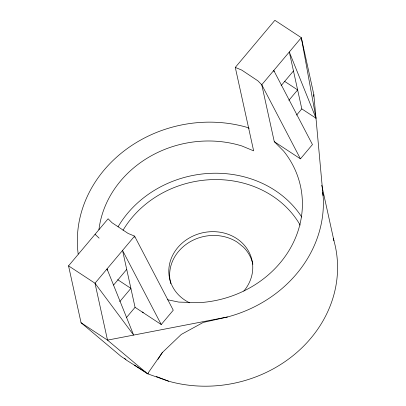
<?xml version="1.0" encoding="UTF-8"?>
<svg xmlns="http://www.w3.org/2000/svg" width="406" height="406" viewBox="0 0 406 406"><rect width="100%" height="100%" fill="white"/><g stroke="black" fill="none" stroke-linecap="round" stroke-linejoin="round"><path stroke-width="0.61" d="M313.599 96.445L313.833 94.568L301.323 37.677L274.877 20.3L235.292 67.411L253.638 150.849L241.788 145.937A105.479 93.644 -12.4 0 0 98.922 229.806M157.934 359.356L162.319 352.56L181.284 334.427L203.279 322.415L227.461 316.984A126.576 112.376 -12.4 0 0 323.272 198.016L313.833 94.568M134.335 365.111L147.561 373.799L162.319 352.56M125.799 359.503L121.115 356.427L81.058 322.75L68.548 265.859L108.108 218.778L111.995 222.711L128.123 233.445L134.584 236.125L173.26 310.209L161.233 324.526L135.061 307.332L122.551 250.441L161.233 324.526M113.584 285.042L126.723 269.401M281.119 85.646L293.462 70.954M119.745 301.633L130.894 288.367L117.669 279.678M288.874 100.343L297.634 89.919L284.408 81.23M126.459 317.568L135.061 307.332M296.568 115.116L301.805 108.884L289.295 51.993L315.99 118.202L301.805 108.884M235.292 67.411L241.753 70.091L257.876 80.83L261.763 84.758L274.273 141.648L300.445 158.842L312.447 144.556L273.766 70.471L274.035 71.695M81.058 322.75L107.504 340.126L147.561 373.799L148.53 373.109M227.461 316.984L107.504 340.126L94.999 283.236L68.548 265.859M167.597 299.755L178.731 302.094L199.239 302.668A105.479 93.644 -12.4 0 0 290.843 247.406A105.479 93.644 -12.4 0 0 283.708 151.179L274.273 141.648M147.561 373.799L168.617 381.204A126.576 112.376 -12.4 0 0 296.796 352.504A126.576 112.376 -12.4 0 0 333.245 238.322M249.228 128.271L246.285 127.139A126.576 112.376 -12.4 0 0 78.191 254.014M142.207 312.026L143.369 312.473M156.31 376.474L168.617 381.204M145.825 372.312L126.586 360.254L124.454 358.219M95.08 234.287L99.115 238.139M300.445 158.842L261.763 84.758L301.323 37.677L315.99 118.202M321.74 185.227L333.945 240.738M134.853 237.363L134.584 236.125L94.999 283.236L133.645 335.082L107.027 268.919L107.296 270.142M322.567 192.515L323.054 195.575M170.799 283.758A42.194 37.459 -12.4 0 1 188.922 242.483A42.194 37.459 -12.4 0 1 237.5 242.331L243.453 247.163A42.194 37.459 -12.4 0 1 252.877 264.301M118.06 226.797A105.479 93.644 -12.4 0 1 209.4 173.387A105.479 93.644 -12.4 0 1 301.739 217.037M189.627 302.805A42.194 37.459 -12.4 0 1 175.519 250.502A42.194 37.459 -12.4 0 1 235.14 237.586A42.194 37.459 -12.4 0 1 243.844 291.061M123.038 230.253A100.5 89.229 -12.4 0 1 212.561 179.609A100.5 89.229 -12.4 0 1 300.181 225.127"/></g></svg>
